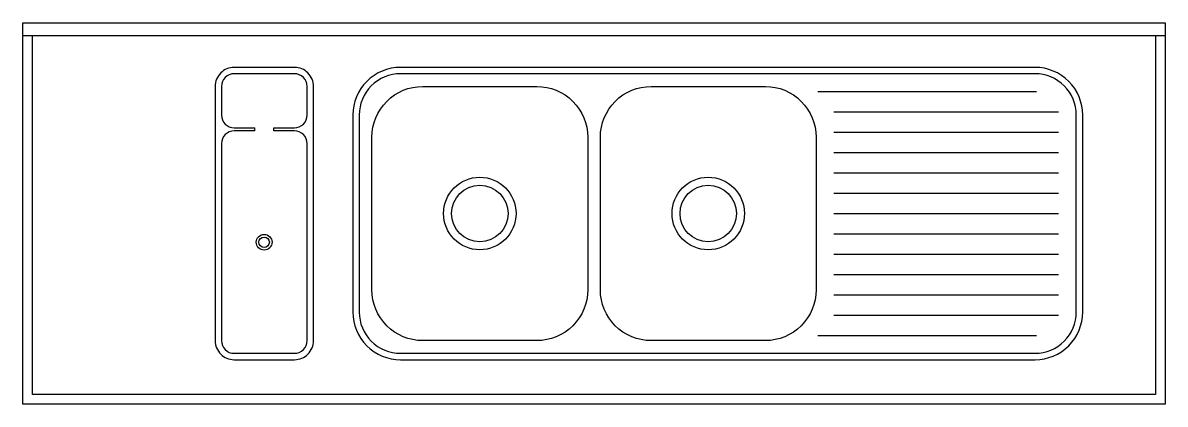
# Model space of a CAD drawing. Extents: x -718 to 1082, y 386 to 986.
import ezdxf

# ---------------------------------------------------------------- set-up
doc = ezdxf.new("R2010")
doc.units = 0
doc.header["$LTSCALE"] = 70
doc.layers.get('0').update_dxf_attribs({"linetype": 'CONTINUOUS'})

msp = doc.modelspace()

# ---------------------------------------------------------------- linework, layer by layer
at = {"color": 7}
for p, q in [((-717.8, 985.9), (1082.2, 985.9)), ((-717.8, 385.9), (-717.8, 985.9)), ((1082.2, 985.9), (1082.2, 385.9)), ((-717.8, 965.9), (1082.2, 965.9)), ((-702.8, 400.9), (-702.8, 965.9)), ((1067.2, 965.9), (1067.2, 400.9)), ((534.9, 877.9), (879.2, 877.9)), ((560.2, 845.9), (914.2, 845.9)), ((-352.3, 815.9), (-352.3, 820.9)), ((-322.3, 815.9), (-322.3, 820.9)), ((560.2, 813.9), (914.2, 813.9)), ((560.2, 781.9), (914.2, 781.9)), ((560.2, 749.9), (914.2, 749.9)), ((560.2, 717.9), (914.2, 717.9)), ((560.2, 685.9), (914.2, 685.9)), ((560.2, 653.9), (914.2, 653.9)), ((560.2, 621.9), (914.2, 621.9)), ((560.2, 589.9), (914.2, 589.9)), ((560.2, 557.9), (914.2, 557.9)), ((560.2, 525.9), (914.2, 525.9)), ((534.9, 493.9), (879.2, 493.9)), ((1067.2, 400.9), (-702.8, 400.9)), ((1082.2, 385.9), (-717.8, 385.9))]:
    msp.add_line(p, q, dxfattribs=at)
for points in [[(-259.8, 485.9), (-259.8, 885.9, 0.414214), (-289.8, 915.9), (-384.8, 915.9, 0.414214), (-414.8, 885.9), (-414.8, 485.9, 0.414214), (-384.8, 455.9), (-289.8, 455.9, 0.414214)], [(-197.8, 530.9, 0.414214), (-122.8, 455.9), (877.2, 455.9, 0.414214), (952.2, 530.9), (952.2, 840.9, 0.414214), (877.2, 915.9), (-122.8, 915.9, 0.414214), (-197.8, 840.9)], [(-122.8, 465.9), (877.2, 465.9, 0.414214), (942.2, 530.9), (942.2, 840.9, 0.414214), (877.2, 905.9), (-122.8, 905.9, 0.414214), (-187.8, 840.9), (-187.8, 530.9, 0.414214)], [(-167.8, 805.9, -0.414214), (-87.8, 885.9), (92.2, 885.9, -0.414214), (172.2, 805.9), (172.2, 565.9, -0.414214), (92.2, 485.9), (-87.8, 485.9, -0.414214), (-167.8, 565.9)], [(192.2, 805.9, -0.414214), (272.2, 885.9), (452.2, 885.9, -0.414214), (532.2, 805.9), (532.2, 565.9, -0.414214), (452.2, 485.9), (272.2, 485.9, -0.414214), (192.2, 565.9)]]:
    msp.add_lwpolyline(points, format="xyb", close=True, dxfattribs=at)
for points in [[(-269.8, 840.9), (-269.8, 885.9, 0.414214), (-289.8, 905.9), (-384.8, 905.9, 0.414214), (-404.8, 885.9), (-404.8, 840.9, 0.414214), (-384.8, 820.9), (-352.3, 820.9, 0.381104)], [(-322.3, 820.9), (-289.8, 820.9, 0.414214), (-269.8, 840.9)], [(-352.3, 815.9), (-384.8, 815.9, 0.414214), (-404.8, 795.9), (-404.8, 485.9, 0.414214), (-384.8, 465.9), (-289.8, 465.9, 0.414214), (-269.8, 485.9)], [(-269.8, 485.9), (-269.8, 795.9, 0.414214), (-289.8, 815.9), (-322.3, 815.9, 0.415665)]]:
    msp.add_lwpolyline(points, format="xyb", dxfattribs=at)
for centre, radius in [((2.2, 685.9), 57.1), ((362.2, 685.9), 57.1), ((2.2, 685.9), 44.5), ((362.2, 685.9), 44.5), ((-337.6, 640.7), 12.4), ((-337.6, 640.7), 8.25)]:
    msp.add_circle(centre, radius, dxfattribs=at)

doc.saveas('drawing.dxf')
